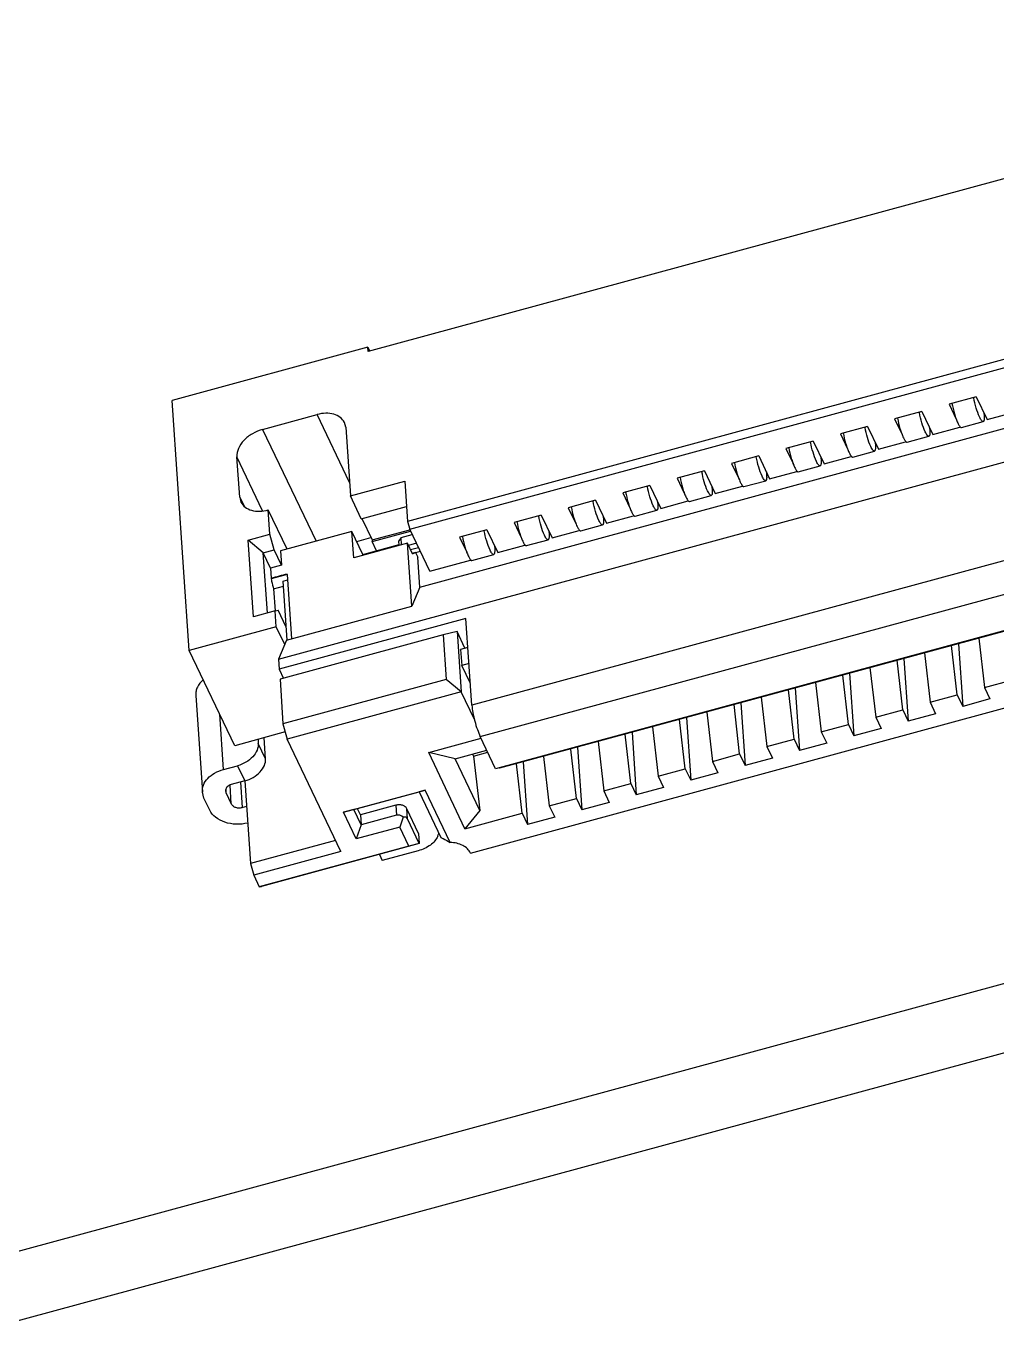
# Model space of a CAD drawing. Header units: millimetres. Extents: x 0 to 594, y 0 to 420.
# Drawn here: x 501.8 to 510.25, y 300.48 to 311.93 of the extents above; entities that cross this region are included whole.
import ezdxf

# ---------------------------------------------------------------- set-up
doc = ezdxf.new("R2010")
doc.units = ezdxf.units.MM
doc.header["$LTSCALE"] = 32.67
doc.layers.get('0').update_dxf_attribs({"linetype": 'CONTINUOUS'})

msp = doc.modelspace()

# ---------------------------------------------------------------- linework, layer by layer
at = {"color": 7, "linetype": 'CONTINUOUS'}
for p, q in [((515.194, 311.931), (504.773, 309.098)), ((515.064, 310.321), (505.116, 307.617)), ((505.135, 307.549), (515.082, 310.253)), ((501.084, 301.084), (533.6, 309.922)), ((505.222, 307.045), (515.658, 309.882)), ((503.993, 306.417), (516.309, 309.765)), ((501.081, 300.479), (533.855, 309.387)), ((504.77, 309.134), (503.065, 308.67)), ((504.77, 309.134), (504.785, 309.102)), ((504.773, 309.098), (504.77, 309.134)), ((503.215, 306.492), (503.065, 308.67)), ((510.069, 308.703), (509.832, 308.638)), ((509.832, 308.638), (509.895, 308.507)), ((510.069, 308.703), (510.164, 308.504)), ((503.854, 308.419), (504.328, 308.548)), ((504.61, 307.956), (504.328, 308.548)), ((509.595, 308.574), (509.358, 308.51)), ((509.595, 308.574), (509.69, 308.375)), ((510.136, 308.563), (510.138, 308.533)), ((510.164, 308.504), (510.401, 308.568)), ((503.854, 308.419), (504.319, 307.444)), ((504.577, 308.437), (504.566, 308.48)), ((504.577, 308.437), (504.618, 307.84)), ((514.742, 308.48), (505.676, 306.016)), ((509.122, 308.445), (508.885, 308.381)), ((509.122, 308.445), (509.217, 308.246)), ((509.358, 308.51), (509.421, 308.379)), ((509.662, 308.434), (509.664, 308.404)), ((509.69, 308.375), (509.927, 308.439)), ((509.94, 308.436), (510.13, 308.487)), ((508.648, 308.317), (508.411, 308.252)), ((508.648, 308.317), (508.743, 308.118)), ((508.885, 308.381), (508.947, 308.25)), ((509.188, 308.305), (509.19, 308.275)), ((509.217, 308.246), (509.453, 308.311)), ((509.467, 308.307), (509.656, 308.359)), ((503.854, 307.708), (503.63, 308.179)), ((503.654, 307.828), (503.63, 308.179)), ((505.749, 305.743), (514.815, 308.207)), ((508.174, 308.188), (507.937, 308.123)), ((508.174, 308.188), (508.269, 307.989)), ((508.411, 308.252), (508.474, 308.121)), ((508.715, 308.177), (508.717, 308.146)), ((508.743, 308.118), (508.98, 308.182)), ((508.993, 308.178), (509.182, 308.23)), ((507.937, 308.123), (508, 307.992)), ((508.519, 308.049), (508.709, 308.101)), ((504.618, 307.84), (505.092, 307.968)), ((505.092, 307.968), (505.116, 307.617)), ((507.701, 308.059), (507.464, 307.995)), ((507.464, 307.995), (507.526, 307.864)), ((507.701, 308.059), (507.795, 307.86)), ((508.045, 307.921), (508.235, 307.972)), ((508.241, 308.048), (508.243, 308.017)), ((508.269, 307.989), (508.506, 308.053)), ((504.713, 307.641), (504.618, 307.84)), ((514.95, 307.925), (505.883, 305.461)), ((514.983, 307.93), (505.917, 305.466)), ((507.227, 307.93), (506.99, 307.866)), ((506.99, 307.866), (507.052, 307.735)), ((507.227, 307.93), (507.322, 307.731)), ((507.572, 307.792), (507.761, 307.843)), ((507.767, 307.919), (507.769, 307.889)), ((507.795, 307.86), (508.032, 307.924)), ((503.654, 307.828), (503.692, 307.749)), ((503.654, 307.828), (503.665, 307.785)), ((504.713, 307.641), (505.107, 307.748)), ((506.753, 307.802), (506.516, 307.737)), ((506.516, 307.737), (506.579, 307.606)), ((506.753, 307.802), (506.848, 307.603)), ((507.294, 307.79), (507.296, 307.76)), ((507.322, 307.731), (507.559, 307.796)), ((504.066, 307.375), (503.903, 307.717)), ((503.917, 307.506), (503.903, 307.717)), ((504.718, 307.643), (504.807, 307.456)), ((505.116, 307.617), (505.135, 307.549)), ((506.279, 307.673), (506.043, 307.608)), ((506.043, 307.608), (506.105, 307.477)), ((506.279, 307.673), (506.374, 307.474)), ((506.82, 307.662), (506.822, 307.631)), ((506.848, 307.603), (507.085, 307.667)), ((507.098, 307.663), (507.288, 307.715)), ((503.728, 307.455), (503.917, 307.506)), ((503.954, 307.37), (503.917, 307.506)), ((504.631, 307.529), (504.009, 307.36)), ((504.726, 307.33), (504.631, 307.529)), ((504.647, 307.301), (504.631, 307.529)), ((504.807, 307.456), (505.136, 307.545)), ((504.808, 307.442), (505.142, 307.533)), ((505.059, 307.477), (505.156, 307.503)), ((505.309, 307.184), (505.135, 307.549)), ((505.806, 307.544), (505.569, 307.48)), ((505.664, 304.728), (515.99, 307.535)), ((505.806, 307.544), (505.901, 307.345)), ((506.346, 307.533), (506.348, 307.502)), ((506.374, 307.474), (506.611, 307.538)), ((506.624, 307.534), (506.814, 307.586)), ((503.859, 307.344), (503.728, 307.455)), ((503.774, 306.787), (503.728, 307.455)), ((505.114, 307.428), (504.647, 307.301)), ((504.673, 307.443), (504.797, 307.477)), ((504.726, 307.33), (505.042, 307.416)), ((504.807, 307.456), (504.808, 307.442)), ((504.846, 307.362), (504.808, 307.442)), ((505.059, 307.477), (505.04, 307.449)), ((505.043, 307.408), (505.04, 307.449)), ((505.063, 307.414), (505.059, 307.477)), ((505.158, 307.336), (505.114, 307.428)), ((505.152, 306.879), (505.114, 307.428)), ((505.193, 307.427), (505.123, 307.408)), ((505.211, 307.388), (505.142, 307.369)), ((505.569, 307.48), (505.631, 307.349)), ((505.872, 307.404), (505.875, 307.374)), ((505.901, 307.345), (506.137, 307.409)), ((506.151, 307.406), (506.34, 307.457)), ((503.859, 307.344), (503.954, 307.37)), ((503.923, 307.211), (503.859, 307.344)), ((503.895, 306.82), (503.859, 307.344)), ((504.017, 307.237), (503.954, 307.37)), ((504.009, 307.36), (504.017, 307.237)), ((504.727, 307.322), (504.726, 307.33)), ((505.185, 307.345), (505.157, 307.338)), ((505.158, 307.336), (505.185, 307.345)), ((505.227, 307.355), (505.185, 307.344)), ((505.185, 307.345), (505.204, 307.306)), ((505.222, 307.045), (505.204, 307.306)), ((505.309, 307.184), (505.664, 307.281)), ((505.677, 307.277), (505.866, 307.328)), ((504.017, 307.237), (503.923, 307.211)), ((503.923, 307.211), (503.929, 307.122)), ((504.068, 307.155), (503.929, 307.117)), ((504.068, 307.155), (504.067, 307.158)), ((504.068, 307.155), (504.106, 306.595)), ((503.929, 307.122), (503.929, 307.12)), ((503.949, 307.029), (504.035, 307.053)), ((504.032, 307.097), (504.071, 307.108)), ((504.068, 306.584), (504.032, 307.097)), ((505.222, 307.045), (505.152, 306.879)), ((503.949, 307.029), (503.962, 306.839)), ((503.964, 306.839), (503.774, 306.787)), ((503.964, 306.839), (503.99, 306.843)), ((503.973, 306.698), (503.964, 306.839)), ((504.06, 306.697), (503.99, 306.843)), ((504.062, 306.583), (505.152, 306.879)), ((503.973, 306.698), (503.215, 306.492)), ((504.046, 306.545), (503.973, 306.698)), ((505.623, 306.771), (503.999, 306.329)), ((505.676, 306.016), (505.623, 306.771)), ((504.062, 306.583), (503.993, 306.417)), ((505.426, 306.628), (504.005, 306.242)), ((505.547, 306.658), (505.426, 306.628)), ((505.426, 306.628), (505.453, 306.241)), ((505.616, 306.513), (505.547, 306.658)), ((505.547, 306.658), (505.584, 306.131)), ((510.091, 306.6), (510.14, 306.17)), ((503.611, 305.663), (503.215, 306.492)), ((505.641, 306.519), (505.578, 306.502)), ((505.578, 306.502), (505.588, 306.362)), ((509.617, 306.471), (509.666, 306.041)), ((509.903, 306.106), (509.854, 306.536)), ((509.913, 306.552), (509.951, 306.006)), ((503.993, 306.417), (503.999, 306.329)), ((505.651, 306.379), (505.588, 306.362)), ((505.663, 306.206), (505.588, 306.362)), ((509.43, 305.977), (509.38, 306.407)), ((509.439, 306.423), (509.477, 305.877)), ((503.999, 306.329), (504.036, 306.25)), ((504.005, 306.242), (504.031, 305.855)), ((505.453, 306.241), (504.031, 305.855)), ((505.584, 306.131), (505.453, 306.241)), ((508.956, 305.848), (508.907, 306.278)), ((508.966, 306.294), (509.003, 305.749)), ((509.143, 306.343), (509.193, 305.912)), ((510.14, 306.17), (510.377, 306.234)), ((505.584, 306.131), (504.068, 305.719)), ((505.698, 305.892), (505.584, 306.131)), ((508.482, 305.719), (508.433, 306.15)), ((508.492, 306.166), (508.53, 305.62)), ((508.67, 306.214), (508.719, 305.784)), ((510.14, 306.17), (510.188, 306.07)), ((503.271, 306.101), (503.329, 305.258)), ((508.008, 305.591), (507.959, 306.021)), ((508.018, 306.037), (508.056, 305.491)), ((508.196, 306.085), (508.245, 305.655)), ((509.666, 306.041), (509.903, 306.106)), ((509.666, 306.041), (509.714, 305.942)), ((509.903, 306.106), (509.951, 306.006)), ((510.188, 306.07), (509.951, 306.006)), ((503.513, 305.456), (503.48, 305.937)), ((507.535, 305.462), (507.485, 305.892)), ((507.545, 305.908), (507.582, 305.362)), ((507.722, 305.956), (507.772, 305.526)), ((509.193, 305.912), (509.43, 305.977)), ((509.193, 305.912), (509.24, 305.813)), ((509.43, 305.977), (509.477, 305.877)), ((509.714, 305.942), (509.477, 305.877)), ((504.051, 305.783), (503.611, 305.663)), ((504.031, 305.855), (504.068, 305.719)), ((507.071, 305.779), (507.108, 305.234)), ((507.249, 305.828), (507.298, 305.397)), ((508.719, 305.784), (508.956, 305.848)), ((508.719, 305.784), (508.766, 305.684)), ((508.956, 305.848), (509.003, 305.749)), ((509.24, 305.813), (509.003, 305.749)), ((503.814, 305.718), (503.816, 305.681)), ((503.879, 305.549), (503.816, 305.681)), ((503.879, 305.549), (503.867, 305.732)), ((504.535, 304.74), (504.068, 305.719)), ((505.3, 305.604), (505.756, 305.728)), ((505.883, 305.461), (505.749, 305.743)), ((506.775, 305.699), (506.824, 305.269)), ((507.061, 305.333), (507.012, 305.763)), ((508.245, 305.655), (508.482, 305.719)), ((508.482, 305.719), (508.53, 305.62)), ((508.766, 305.684), (508.53, 305.62)), ((505.53, 305.549), (505.3, 305.604)), ((505.616, 304.94), (505.3, 305.604)), ((505.53, 305.549), (505.805, 305.624)), ((505.745, 305.098), (505.53, 305.549)), ((505.682, 305.59), (505.69, 305.572)), ((505.69, 305.572), (505.814, 305.606)), ((505.69, 305.572), (505.745, 305.098)), ((506.301, 305.57), (506.35, 305.14)), ((506.587, 305.204), (506.538, 305.634)), ((506.597, 305.651), (506.635, 305.105)), ((507.772, 305.526), (508.008, 305.591)), ((508.008, 305.591), (508.056, 305.491)), ((508.293, 305.555), (508.056, 305.491)), ((508.245, 305.655), (508.293, 305.555)), ((503.513, 305.456), (503.636, 305.489)), ((503.636, 305.489), (503.7, 305.357)), ((505.917, 305.466), (505.915, 305.469)), ((506.114, 305.076), (506.064, 305.506)), ((506.123, 305.522), (506.161, 304.976)), ((507.298, 305.397), (507.535, 305.462)), ((507.535, 305.462), (507.582, 305.362)), ((507.772, 305.526), (507.819, 305.427)), ((503.581, 305.156), (503.57, 305.319)), ((503.7, 305.357), (503.581, 305.324)), ((503.661, 305.346), (503.676, 305.125)), ((503.7, 305.357), (503.749, 304.636)), ((506.824, 305.269), (507.061, 305.333)), ((507.061, 305.333), (507.108, 305.234)), ((507.298, 305.397), (507.345, 305.298)), ((507.819, 305.427), (507.582, 305.362)), ((503.343, 305.207), (503.329, 305.258)), ((503.393, 305.101), (503.343, 305.207)), ((503.53, 305.27), (503.534, 305.255)), ((503.532, 305.281), (503.534, 305.255)), ((503.534, 305.255), (503.581, 305.156)), ((504.558, 305.084), (505.269, 305.277)), ((504.649, 305.106), (505.218, 305.26)), ((505.269, 305.277), (505.218, 305.26)), ((505.218, 305.26), (505.407, 304.862)), ((505.487, 304.819), (505.269, 305.277)), ((506.35, 305.14), (506.587, 305.204)), ((506.587, 305.204), (506.635, 305.105)), ((506.824, 305.269), (506.872, 305.169)), ((507.345, 305.298), (507.108, 305.234)), ((503.676, 305.125), (503.715, 305.136)), ((504.649, 305.106), (504.558, 305.084)), ((504.669, 304.851), (504.558, 305.084)), ((504.712, 304.973), (504.649, 305.106)), ((504.706, 305.061), (504.681, 305.114)), ((505.014, 305.145), (504.706, 305.061)), ((505.014, 305.145), (505.02, 305.057)), ((505.212, 304.899), (505.109, 305.114)), ((505.115, 305.026), (505.109, 305.114)), ((505.745, 305.098), (505.616, 304.94)), ((506.35, 305.14), (506.398, 305.04)), ((506.872, 305.169), (506.635, 305.105)), ((504.712, 304.973), (504.669, 304.851)), ((504.706, 305.061), (504.712, 304.973)), ((505.02, 305.057), (504.712, 304.973)), ((505.079, 305.041), (505.048, 304.954)), ((505.218, 304.811), (505.115, 305.026)), ((505.616, 304.94), (506.114, 305.076)), ((506.114, 305.076), (506.161, 304.976)), ((506.398, 305.04), (506.161, 304.976)), ((505.048, 304.954), (504.669, 304.851)), ((505.127, 304.789), (505.048, 304.954)), ((505.212, 304.899), (505.218, 304.811)), ((504.488, 304.837), (503.749, 304.636)), ((504.535, 304.74), (503.777, 304.534)), ((505.127, 304.789), (503.824, 304.434)), ((505.218, 304.811), (503.844, 304.437)), ((505.209, 304.748), (504.896, 304.663)), ((505.218, 304.811), (505.127, 304.789)), ((503.749, 304.636), (503.777, 304.534)), ((504.871, 304.716), (504.896, 304.663)), ((503.777, 304.534), (503.824, 304.434)), ((503.824, 304.434), (503.844, 304.437))]:
    msp.add_line(p, q, dxfattribs=at)
for centre, radius, start, end in [((510.574, 308.781), 0.533, 189.0237, 189.3679), ((510.1, 308.652), 0.533, 189.0237, 189.3679), ((509.626, 308.523), 0.533, 189.0237, 189.3679), ((509.153, 308.395), 0.533, 189.0237, 189.3679), ((508.679, 308.266), 0.533, 189.0237, 189.3679), ((508.205, 308.137), 0.533, 189.0237, 189.3679), ((507.731, 308.008), 0.533, 189.0237, 189.3679), ((507.258, 307.879), 0.533, 189.0237, 189.3679), ((506.784, 307.751), 0.533, 189.0237, 189.3679), ((506.31, 307.622), 0.533, 189.0237, 189.3679), ((504.008, 307.128), 0.0795, 185.8445, 187.6525), ((503.568, 305.272), 0.0381, 174.1604, 183.7264), ((505.238, 304.94), 0.155, 335.5891, 344.0234), ((505.246, 304.938), 0.147, 344.095, 346.1263)]:
    msp.add_arc(centre, radius, start, end, dxfattribs=at)
for major_axis, ratio, start_param, end_param in [((-0.027, 0.103), 0.694373, -0.779526, 0.005873), ((0.0587, 0.0826), 0.492856, -0.267552, 0.517846)]:
    msp.add_ellipse((505.048, 304.954), major_axis=major_axis, ratio=ratio, start_param=start_param, end_param=end_param, dxfattribs=at)
for points, knots in [([(509.857, 308.646), (509.862, 308.615), (509.873, 308.57), (509.892, 308.514), (509.902, 308.487), (509.908, 308.475)], [0, 0, 0, 0, 0.519384, 0.777221, 1, 1, 1, 1]), ([(510.098, 308.527), (510.086, 308.552), (510.066, 308.607), (510.052, 308.664), (510.047, 308.694)], [0, 0, 0, 0, 0.478927, 1, 1, 1, 1]), ([(504.566, 308.48), (504.558, 308.497), (504.531, 308.528), (504.473, 308.555), (504.402, 308.563), (504.353, 308.555), (504.328, 308.548)], [0, 0, 0, 0, 0.210715, 0.443762, 0.708339, 1, 1, 1, 1]), ([(509.624, 308.398), (509.612, 308.423), (509.593, 308.478), (509.579, 308.535), (509.574, 308.565)], [0, 0, 0, 0, 0.478927, 1, 1, 1, 1]), ([(510.13, 308.487), (510.128, 308.487), (510.122, 308.489), (510.114, 308.497), (510.106, 308.51), (510.101, 308.521), (510.098, 308.527)], [0, 0, 0, 0, 0.123012, 0.323561, 0.617976, 1, 1, 1, 1]), ([(510.138, 308.533), (510.138, 308.526), (510.139, 308.516), (510.138, 308.502), (510.135, 308.492), (510.132, 308.488), (510.13, 308.487)], [0, 0, 0, 0, 0.380018, 0.672709, 0.873448, 1, 1, 1, 1]), ([(503.854, 308.419), (503.823, 308.411), (503.763, 308.385), (503.69, 308.328), (503.64, 308.258), (503.628, 308.204), (503.63, 308.179)], [0, 0, 0, 0, 0.277711, 0.547812, 0.790951, 1, 1, 1, 1]), ([(509.15, 308.269), (509.138, 308.294), (509.119, 308.35), (509.105, 308.406), (509.1, 308.436)], [0, 0, 0, 0, 0.478927, 1, 1, 1, 1]), ([(509.384, 308.517), (509.389, 308.486), (509.399, 308.441), (509.418, 308.385), (509.429, 308.358), (509.434, 308.346)], [0, 0, 0, 0, 0.519384, 0.777221, 1, 1, 1, 1]), ([(509.908, 308.475), (509.912, 308.466), (509.918, 308.454), (509.928, 308.442), (509.932, 308.438), (509.935, 308.437)], [0, 0, 0, 0, 0.622923, 0.842741, 1, 1, 1, 1]), ([(509.935, 308.437), (509.935, 308.437), (509.937, 308.436), (509.939, 308.435), (509.94, 308.436)], [0, 0, 0, 0, 0.288185, 1, 1, 1, 1]), ([(508.677, 308.14), (508.665, 308.166), (508.645, 308.221), (508.631, 308.278), (508.626, 308.308)], [0, 0, 0, 0, 0.478927, 1, 1, 1, 1]), ([(508.91, 308.388), (508.915, 308.358), (508.926, 308.313), (508.944, 308.256), (508.955, 308.23), (508.961, 308.218)], [0, 0, 0, 0, 0.519384, 0.777221, 1, 1, 1, 1]), ([(509.434, 308.346), (509.439, 308.338), (509.445, 308.326), (509.454, 308.313), (509.459, 308.309), (509.461, 308.308)], [0, 0, 0, 0, 0.622923, 0.842741, 1, 1, 1, 1]), ([(509.461, 308.308), (509.461, 308.308), (509.463, 308.307), (509.465, 308.307), (509.467, 308.307)], [0, 0, 0, 0, 0.288185, 1, 1, 1, 1]), ([(509.656, 308.359), (509.654, 308.358), (509.648, 308.36), (509.641, 308.368), (509.632, 308.381), (509.627, 308.392), (509.624, 308.398)], [0, 0, 0, 0, 0.123012, 0.323561, 0.617976, 1, 1, 1, 1]), ([(509.664, 308.404), (509.665, 308.398), (509.665, 308.387), (509.664, 308.373), (509.662, 308.363), (509.658, 308.359), (509.656, 308.359)], [0, 0, 0, 0, 0.380018, 0.672709, 0.873448, 1, 1, 1, 1]), ([(508.203, 308.012), (508.191, 308.037), (508.172, 308.092), (508.158, 308.149), (508.153, 308.179)], [0, 0, 0, 0, 0.478927, 1, 1, 1, 1]), ([(508.436, 308.259), (508.441, 308.229), (508.452, 308.184), (508.471, 308.127), (508.481, 308.101), (508.487, 308.089)], [0, 0, 0, 0, 0.519384, 0.777221, 1, 1, 1, 1]), ([(508.961, 308.218), (508.965, 308.209), (508.971, 308.197), (508.981, 308.184), (508.985, 308.18), (508.987, 308.179)], [0, 0, 0, 0, 0.622923, 0.842741, 1, 1, 1, 1]), ([(508.987, 308.179), (508.988, 308.179), (508.989, 308.178), (508.992, 308.178), (508.993, 308.178)], [0, 0, 0, 0, 0.288185, 1, 1, 1, 1]), ([(509.182, 308.23), (509.18, 308.229), (509.174, 308.231), (509.167, 308.24), (509.159, 308.252), (509.153, 308.263), (509.15, 308.269)], [0, 0, 0, 0, 0.123012, 0.323561, 0.617976, 1, 1, 1, 1]), ([(509.19, 308.275), (509.191, 308.269), (509.191, 308.258), (509.19, 308.244), (509.188, 308.235), (509.184, 308.23), (509.182, 308.23)], [0, 0, 0, 0, 0.380018, 0.672709, 0.873448, 1, 1, 1, 1]), ([(507.963, 308.131), (507.968, 308.1), (507.978, 308.055), (507.997, 307.999), (508.008, 307.972), (508.013, 307.96)], [0, 0, 0, 0, 0.519384, 0.777221, 1, 1, 1, 1]), ([(508.487, 308.089), (508.491, 308.08), (508.497, 308.068), (508.507, 308.056), (508.511, 308.052), (508.514, 308.05)], [0, 0, 0, 0, 0.622923, 0.842741, 1, 1, 1, 1]), ([(508.709, 308.101), (508.707, 308.1), (508.701, 308.103), (508.693, 308.111), (508.685, 308.124), (508.679, 308.134), (508.677, 308.14)], [0, 0, 0, 0, 0.123012, 0.323561, 0.617976, 1, 1, 1, 1]), ([(508.717, 308.146), (508.717, 308.14), (508.718, 308.129), (508.717, 308.116), (508.714, 308.106), (508.711, 308.102), (508.709, 308.101)], [0, 0, 0, 0, 0.380018, 0.672709, 0.873448, 1, 1, 1, 1]), ([(507.489, 308.002), (507.494, 307.971), (507.505, 307.926), (507.523, 307.87), (507.534, 307.843), (507.54, 307.831)], [0, 0, 0, 0, 0.519384, 0.777221, 1, 1, 1, 1]), ([(507.729, 307.883), (507.717, 307.908), (507.698, 307.963), (507.684, 308.02), (507.679, 308.05)], [0, 0, 0, 0, 0.478927, 1, 1, 1, 1]), ([(508.013, 307.96), (508.018, 307.951), (508.024, 307.939), (508.033, 307.927), (508.038, 307.923), (508.04, 307.922)], [0, 0, 0, 0, 0.622923, 0.842741, 1, 1, 1, 1]), ([(508.235, 307.972), (508.233, 307.972), (508.227, 307.974), (508.22, 307.982), (508.211, 307.995), (508.206, 308.006), (508.203, 308.012)], [0, 0, 0, 0, 0.123012, 0.323561, 0.617976, 1, 1, 1, 1]), ([(508.243, 308.017), (508.243, 308.011), (508.244, 308.001), (508.243, 307.987), (508.241, 307.977), (508.237, 307.973), (508.235, 307.972)], [0, 0, 0, 0, 0.380018, 0.672709, 0.873448, 1, 1, 1, 1]), ([(508.514, 308.05), (508.514, 308.05), (508.516, 308.049), (508.518, 308.049), (508.519, 308.049)], [0, 0, 0, 0, 0.288185, 1, 1, 1, 1]), ([(507.015, 307.873), (507.02, 307.843), (507.031, 307.798), (507.049, 307.741), (507.06, 307.715), (507.066, 307.703)], [0, 0, 0, 0, 0.519384, 0.777221, 1, 1, 1, 1]), ([(507.255, 307.754), (507.243, 307.779), (507.224, 307.835), (507.21, 307.891), (507.205, 307.921)], [0, 0, 0, 0, 0.478927, 1, 1, 1, 1]), ([(507.761, 307.843), (507.759, 307.843), (507.753, 307.845), (507.746, 307.853), (507.737, 307.866), (507.732, 307.877), (507.729, 307.883)], [0, 0, 0, 0, 0.123012, 0.323561, 0.617976, 1, 1, 1, 1]), ([(507.769, 307.889), (507.77, 307.883), (507.77, 307.872), (507.769, 307.858), (507.767, 307.848), (507.763, 307.844), (507.761, 307.843)], [0, 0, 0, 0, 0.380018, 0.672709, 0.873448, 1, 1, 1, 1]), ([(508.04, 307.922), (508.04, 307.921), (508.042, 307.921), (508.044, 307.92), (508.045, 307.921)], [0, 0, 0, 0, 0.288185, 1, 1, 1, 1]), ([(503.665, 307.785), (503.673, 307.768), (503.7, 307.737), (503.758, 307.71), (503.829, 307.702), (503.878, 307.71), (503.903, 307.717)], [0, 0, 0, 0, 0.210715, 0.443762, 0.708339, 1, 1, 1, 1]), ([(506.542, 307.744), (506.546, 307.714), (506.557, 307.669), (506.576, 307.612), (506.587, 307.586), (506.592, 307.574)], [0, 0, 0, 0, 0.519384, 0.777221, 1, 1, 1, 1]), ([(506.782, 307.625), (506.77, 307.651), (506.75, 307.706), (506.737, 307.763), (506.732, 307.793)], [0, 0, 0, 0, 0.478927, 1, 1, 1, 1]), ([(507.288, 307.715), (507.285, 307.714), (507.279, 307.716), (507.272, 307.725), (507.264, 307.737), (507.258, 307.748), (507.255, 307.754)], [0, 0, 0, 0, 0.123012, 0.323561, 0.617976, 1, 1, 1, 1]), ([(507.296, 307.76), (507.296, 307.754), (507.296, 307.743), (507.295, 307.729), (507.293, 307.72), (507.289, 307.715), (507.288, 307.715)], [0, 0, 0, 0, 0.380018, 0.672709, 0.873448, 1, 1, 1, 1]), ([(507.54, 307.831), (507.544, 307.823), (507.55, 307.811), (507.56, 307.798), (507.564, 307.794), (507.566, 307.793)], [0, 0, 0, 0, 0.622923, 0.842741, 1, 1, 1, 1]), ([(507.566, 307.793), (507.567, 307.793), (507.568, 307.792), (507.57, 307.792), (507.572, 307.792)], [0, 0, 0, 0, 0.288185, 1, 1, 1, 1]), ([(506.068, 307.616), (506.073, 307.585), (506.084, 307.54), (506.102, 307.484), (506.113, 307.457), (506.119, 307.445)], [0, 0, 0, 0, 0.519384, 0.777221, 1, 1, 1, 1]), ([(506.308, 307.497), (506.296, 307.522), (506.277, 307.577), (506.263, 307.634), (506.258, 307.664)], [0, 0, 0, 0, 0.478927, 1, 1, 1, 1]), ([(506.814, 307.586), (506.812, 307.585), (506.806, 307.588), (506.799, 307.596), (506.79, 307.609), (506.785, 307.619), (506.782, 307.625)], [0, 0, 0, 0, 0.123012, 0.323561, 0.617976, 1, 1, 1, 1]), ([(506.822, 307.631), (506.822, 307.625), (506.823, 307.614), (506.822, 307.601), (506.82, 307.591), (506.816, 307.587), (506.814, 307.586)], [0, 0, 0, 0, 0.380018, 0.672709, 0.873448, 1, 1, 1, 1]), ([(507.066, 307.703), (507.07, 307.694), (507.076, 307.682), (507.086, 307.669), (507.09, 307.665), (507.092, 307.664)], [0, 0, 0, 0, 0.622923, 0.842741, 1, 1, 1, 1]), ([(507.092, 307.664), (507.093, 307.664), (507.095, 307.663), (507.097, 307.663), (507.098, 307.663)], [0, 0, 0, 0, 0.288185, 1, 1, 1, 1]), ([(505.834, 307.368), (505.822, 307.393), (505.803, 307.448), (505.789, 307.505), (505.784, 307.535)], [0, 0, 0, 0, 0.478927, 1, 1, 1, 1]), ([(506.34, 307.457), (506.338, 307.457), (506.332, 307.459), (506.325, 307.467), (506.316, 307.48), (506.311, 307.491), (506.308, 307.497)], [0, 0, 0, 0, 0.123012, 0.323561, 0.617976, 1, 1, 1, 1]), ([(506.348, 307.502), (506.349, 307.496), (506.349, 307.486), (506.348, 307.472), (506.346, 307.462), (506.342, 307.458), (506.34, 307.457)], [0, 0, 0, 0, 0.380018, 0.672709, 0.873448, 1, 1, 1, 1]), ([(506.592, 307.574), (506.596, 307.565), (506.603, 307.553), (506.612, 307.541), (506.617, 307.537), (506.619, 307.535)], [0, 0, 0, 0, 0.622923, 0.842741, 1, 1, 1, 1]), ([(506.619, 307.535), (506.619, 307.535), (506.621, 307.534), (506.623, 307.534), (506.624, 307.534)], [0, 0, 0, 0, 0.288185, 1, 1, 1, 1]), ([(505.594, 307.487), (505.599, 307.456), (505.61, 307.411), (505.628, 307.355), (505.639, 307.328), (505.645, 307.316)], [0, 0, 0, 0, 0.519384, 0.777221, 1, 1, 1, 1]), ([(505.875, 307.374), (505.875, 307.368), (505.875, 307.357), (505.874, 307.343), (505.872, 307.333), (505.868, 307.329), (505.866, 307.328)], [0, 0, 0, 0, 0.380018, 0.672709, 0.873448, 1, 1, 1, 1]), ([(506.119, 307.445), (506.123, 307.436), (506.129, 307.424), (506.138, 307.412), (506.143, 307.408), (506.145, 307.407)], [0, 0, 0, 0, 0.622923, 0.842741, 1, 1, 1, 1]), ([(506.145, 307.407), (506.146, 307.406), (506.147, 307.406), (506.149, 307.405), (506.151, 307.406)], [0, 0, 0, 0, 0.288185, 1, 1, 1, 1]), ([(505.645, 307.316), (505.649, 307.307), (505.655, 307.296), (505.665, 307.283), (505.669, 307.279), (505.671, 307.278)], [0, 0, 0, 0, 0.622923, 0.842741, 1, 1, 1, 1]), ([(505.671, 307.278), (505.672, 307.278), (505.674, 307.277), (505.676, 307.277), (505.677, 307.277)], [0, 0, 0, 0, 0.288185, 1, 1, 1, 1]), ([(505.866, 307.328), (505.864, 307.328), (505.858, 307.33), (505.851, 307.338), (505.843, 307.351), (505.837, 307.362), (505.834, 307.368)], [0, 0, 0, 0, 0.123012, 0.323561, 0.617976, 1, 1, 1, 1]), ([(503.929, 307.117), (503.93, 307.11), (503.935, 307.081), (503.942, 307.051), (503.949, 307.029)], [0, 0, 0, 0, 0.229339, 1, 1, 1, 1]), ([(503.336, 306.238), (503.315, 306.22), (503.289, 306.188), (503.272, 306.138), (503.27, 306.113), (503.271, 306.101)], [0, 0, 0, 0, 0.52514, 0.766484, 1, 1, 1, 1]), ([(505.676, 306.016), (505.677, 305.994), (505.684, 305.948), (505.7, 305.877), (505.722, 305.807), (505.739, 305.763), (505.749, 305.743)], [0, 0, 0, 0, 0.226979, 0.495448, 0.766295, 1, 1, 1, 1]), ([(503.816, 305.681), (503.817, 305.662), (503.808, 305.619), (503.768, 305.562), (503.709, 305.516), (503.661, 305.496), (503.636, 305.489)], [0, 0, 0, 0, 0.20906, 0.452197, 0.722274, 1, 1, 1, 1]), ([(503.7, 305.357), (503.725, 305.363), (503.773, 305.384), (503.832, 305.43), (503.871, 305.486), (503.881, 305.529), (503.879, 305.549)], [0, 0, 0, 0, 0.277727, 0.547804, 0.79094, 1, 1, 1, 1]), ([(503.329, 305.258), (503.328, 305.279), (503.335, 305.324), (503.375, 305.382), (503.436, 305.429), (503.486, 305.448), (503.513, 305.456)], [0, 0, 0, 0, 0.21586, 0.450824, 0.713313, 1, 1, 1, 1]), ([(503.581, 305.324), (503.568, 305.321), (503.55, 305.312), (503.534, 305.292), (503.531, 305.281), (503.53, 305.276)], [0, 0, 0, 0, 0.54371, 0.781998, 1, 1, 1, 1]), ([(503.725, 304.989), (503.692, 304.981), (503.624, 304.974), (503.526, 304.991), (503.444, 305.032), (503.405, 305.077), (503.393, 305.101)], [0, 0, 0, 0, 0.275107, 0.542623, 0.786146, 1, 1, 1, 1]), ([(503.581, 305.156), (503.585, 305.149), (503.596, 305.136), (503.619, 305.125), (503.647, 305.12), (503.667, 305.123), (503.676, 305.125)], [0, 0, 0, 0, 0.213747, 0.457822, 0.725764, 1, 1, 1, 1]), ([(505.109, 305.114), (505.106, 305.121), (505.095, 305.134), (505.071, 305.145), (505.043, 305.15), (505.024, 305.147), (505.014, 305.145)], [0, 0, 0, 0, 0.213747, 0.457822, 0.725764, 1, 1, 1, 1]), ([(505.38, 304.876), (505.366, 304.845), (505.315, 304.788), (505.247, 304.758), (505.209, 304.748)], [0, 0, 0, 0, 0.463871, 1, 1, 1, 1]), ([(505.407, 304.862), (505.414, 304.859), (505.441, 304.847), (505.467, 304.832), (505.487, 304.819)], [0, 0, 0, 0, 0.234842, 1, 1, 1, 1]), ([(505.664, 304.728), (505.657, 304.742), (505.638, 304.768), (505.596, 304.797), (505.544, 304.815), (505.506, 304.819), (505.487, 304.819)], [0, 0, 0, 0, 0.217325, 0.457772, 0.721053, 1, 1, 1, 1])]:
    msp.add_open_spline(points, degree=3, knots=knots, dxfattribs=at)
msp.add_open_spline([(504.067, 307.158), (504.021, 307.147), (503.975, 307.134), (503.929, 307.122)], degree=3, dxfattribs=at)

doc.saveas('drawing.dxf')
